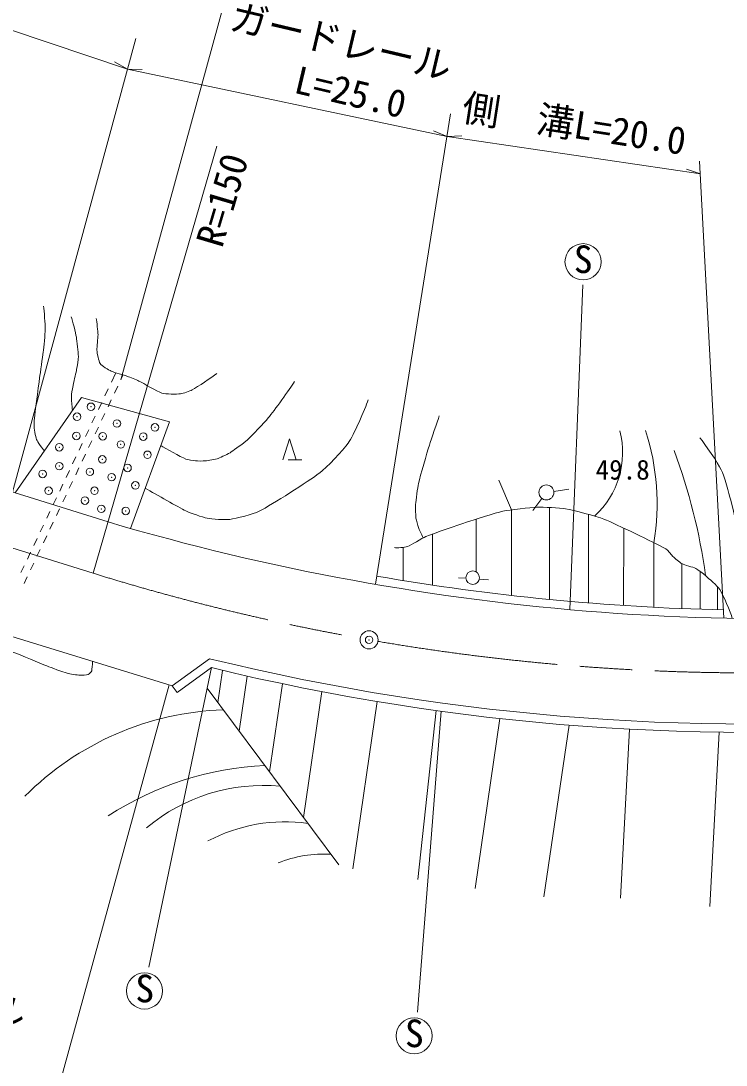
# Model space of a CAD drawing. Units: millimetres, scale not verified. Extents: x 40000 to 680000, y 20000 to 380000.
# Drawn here: x 242526 to 289368, y 243126 to 312455 of the extents above; entities that cross this region are included whole.
import ezdxf
from ezdxf.enums import TextEntityAlignment as Align

# ---------------------------------------------------------------- set-up
doc = ezdxf.new("R2010")
doc.units = ezdxf.units.MM
doc.header["$LTSCALE"] = 1000
doc.header["$PDMODE"] = 32
doc.header["$PDSIZE"] = 500
doc.linetypes.add('CHAIN', pattern=[18.5, 12, -1.5, 3.5, -1.5])
for name, color, linetype, lineweight in [('M-BGD', 7, 'Continuous', 13), ('M-BMK', 2, 'CHAIN', 13), ('M-STR-HTXT', 7, 'Continuous', 13), ('M-WORK', 1, 'Continuous', 13)]:
    doc.layers.add(name, color=color, linetype=linetype, lineweight=lineweight)
doc.styles.add('ＭＳ ゴシック', font='')
doc.styles.get('ＭＳ ゴシック').set_extended_font_data('MS Gothic')

msp = doc.modelspace()

# ---------------------------------------------------------------- linework, layer by layer
at = {"layer": 'M-BGD'}
msp.add_circle((265656, 271361), 600, dxfattribs=at)
msp.add_point((265656, 271361), dxfattribs=at)
at = {"layer": 'M-BMK'}
msp.add_line((171277, 299443), (247338, 275779), dxfattribs=at)
for start, end in [(252.77611, 259.87043), (260.33677, 279.35479)]:
    msp.add_arc((290995, 416602), 147435, start, end, dxfattribs=at)
at = {"layer": 'M-STR-HTXT'}
for p, q in [((250164, 311291), (241979, 281164)), ((249609, 309248), (248751, 309728)), ((271072, 306280), (266069, 275048)), ((270831, 304775), (269922, 305151)), ((287610, 303131), (289226, 272800)), ((287655, 302290), (286726, 302610)), ((244013, 237959), (252378, 268366))]:
    msp.add_line(p, q, dxfattribs=at)
for points in [[(219327, 325043), (255992, 313468), (249161, 288624)], [(249609, 309248), (218179, 319828), (219153, 319695)], [(270831, 304775), (249609, 309248), (250592, 309230)], [(287655, 302290), (270831, 304775), (271813, 304816)]]:
    msp.add_lwpolyline(points, dxfattribs=at)
at = {"layer": 'M-WORK'}
for p, q in [((141645, 312380), (248325, 279189)), ((255545, 304134), (247338, 275779)), ((279856, 294922), (278994, 273365)), ((248536, 288470), (248832, 289094)), ((249173, 288649), (249314, 288946)), ((248107, 287566), (248321, 288018)), ((248744, 287746), (248958, 288197)), ((247678, 286663), (247892, 287115)), ((248315, 286842), (248529, 287294)), ((247886, 285939), (248100, 286391)), ((247249, 285760), (247463, 286211)), ((246820, 284857), (247034, 285308)), ((247457, 285036), (247671, 285487)), ((246391, 283953), (246605, 284405)), ((247028, 284133), (247242, 284584)), ((246599, 283229), (246813, 283681)), ((245961, 283050), (246176, 283502)), ((260284, 283323), (261187, 283323)), ((245532, 282147), (245747, 282598)), ((246170, 282326), (246384, 282778)), ((245103, 281243), (245318, 281695)), ((245741, 281423), (245955, 281874)), ((275119, 279993), (274277, 281952)), ((244674, 280340), (244889, 280792)), ((245312, 280519), (245526, 280971)), ((277924, 281220), (278914, 281359)), ((276526, 279952), (277128, 280751)), ((277645, 280152), (277635, 274043)), ((244245, 279437), (244460, 279888)), ((244883, 279616), (245097, 280068)), ((275119, 279993), (275109, 274310)), ((280226, 279693), (280216, 273814)), ((243816, 278533), (244031, 278985)), ((244454, 278713), (244668, 279164)), ((272776, 279384), (272770, 275868)), ((282570, 278780), (282561, 273643)), ((243387, 277630), (243602, 278082)), ((244025, 277809), (244239, 278261)), ((269874, 278390), (269868, 274996)), ((243595, 276906), (243810, 277358)), ((267925, 277503), (267921, 275297)), ((284569, 277808), (284562, 273525)), ((242958, 276727), (243173, 277178)), ((242529, 275824), (242744, 276275)), ((243166, 276003), (243381, 276454)), ((286426, 276419), (286421, 273438)), ((242737, 275100), (242952, 275551)), ((271603, 275485), (272088, 275449)), ((272975, 275384), (273595, 275338)), ((287653, 275899), (287649, 273393)), ((288801, 274881), (288799, 273360)), ((251022, 249619), (255182, 269514)), ((255182, 269514), (252909, 267858)), ((255923, 269336), (255612, 267203)), ((257555, 268956), (257023, 265308)), ((259892, 268447), (259039, 262603)), ((252585, 268303), (252909, 267858)), ((263640, 256428), (254899, 268160)), ((262512, 267921), (261294, 259577)), ((266195, 267262), (264574, 256152)), ((268877, 246633), (270435, 266620)), ((268894, 255458), (270104, 266665)), ((274334, 266137), (272689, 254856)), ((278933, 265698), (277270, 254301)), ((282360, 254209), (282957, 265431)), ((288284, 253653), (288899, 265232))]:
    msp.add_line(p, q, dxfattribs=at)
for points in [[(242145, 281112), (246561, 287450), (252393, 285844), (249805, 278760)], [(259920, 283323), (260370, 284716), (260819, 283323)], [(255064, 270109), (252585, 268303), (232916, 274351), (231899, 276625)]]:
    msp.add_lwpolyline(points, dxfattribs=at)
for centre, radius in [((279864, 296466), 1200), ((277429, 281150), 500), ((272536, 275484), 450), ((250742, 248049), 1200), ((268649, 245072), 1200)]:
    msp.add_circle(centre, radius, dxfattribs=at)
for centre, radius, start, end in [((276823, 283786), 5671, 312.10443, 14.80232), ((269106, 280399), 15679, 350.48823, 18.05605), ((250156, 270548), 38180, 7.64996, 20.50604), ((292748, 429440), 156680, 253.52928, 277.9442), ((292748, 429440), 156130, 260.1935, 268.69639), ((290995, 416602), 150835, 256.21902, 275.35342), ((290995, 416602), 151385, 256.31585, 275.23749), ((256657, 247130), 19601, 92.00405, 135.07573), ((259668, 242193), 20836, 92.5595, 122.95908), ((258656, 249527), 12172, 84.84919, 129.72357), ((260086, 248276), 11006, 82.1427, 117.82024), ((262614, 249244), 7894, 86.29345, 112.33221)]:
    msp.add_arc(centre, radius, start, end, dxfattribs=at)
for points, knots in [([(244093, 283908), (243957, 284035), (243637, 284501), (243567, 284673), (243494, 284851), (243388, 285426), (243398, 285618), (243429, 286249), (243690, 288128), (243769, 288754), (243812, 289097), (243969, 290121), (244008, 290465), (244044, 290767), (244142, 291678), (244143, 291982), (244145, 292290), (244074, 293213), (244025, 293517)], [0, 0, 0, 0, 1, 1, 1, 2, 2, 2, 3, 3, 3, 4, 4, 4, 5, 5, 5, 6, 6, 6, 6]), ([(245874, 292811), (245959, 292547), (246162, 291736), (246211, 291462), (246256, 291208), (246344, 290438), (246346, 290181), (246347, 290007), (246258, 289491), (246228, 289320), (246194, 289134), (246063, 288579), (246025, 288393), (245996, 288248), (245904, 287815), (245890, 287668), (245880, 287550), (245898, 287195), (245907, 287078), (245916, 286964), (245933, 286784), (245953, 286577)], [0, 0, 0, 0, 1, 1, 1, 2, 2, 2, 3, 3, 3, 4, 4, 4, 5, 5, 5, 6, 6, 6, 7, 7, 7, 7]), ([(255535, 289041), (255227, 288799), (254247, 288146), (253906, 287955), (253762, 287875), (253290, 287713), (253126, 287695), (252882, 287670), (252134, 287670), (251899, 287743), (251568, 287845), (250676, 288394), (250364, 288545), (250217, 288617), (249762, 288797), (249609, 288852), (249394, 288930), (248729, 289110), (248522, 289206), (248362, 289281), (247890, 289556), (247791, 289702), (247687, 289855), (247592, 290416), (247578, 290599), (247563, 290802), (247653, 291411), (247649, 291615), (247644, 291833), (247573, 292486), (247531, 292701)], [0, 0, 0, 0, 1, 1, 1, 2, 2, 2, 3, 3, 3, 4, 4, 4, 5, 5, 5, 6, 6, 6, 7, 7, 7, 8, 8, 8, 9, 9, 9, 10, 10, 10, 10]), ([(260705, 288505), (260382, 288005), (259333, 286558), (258958, 286096), (258701, 285781), (257854, 284901), (257555, 284626), (257359, 284447), (256716, 283975), (256492, 283833), (256330, 283731), (255813, 283474), (255632, 283412), (255466, 283355), (254946, 283262), (254772, 283243), (254641, 283228), (254245, 283231), (254114, 283243), (253985, 283255), (253595, 283311), (253476, 283364), (253131, 283518), (252133, 284060), (251816, 284266)], [0, 0, 0, 0, 1, 1, 1, 2, 2, 2, 3, 3, 3, 4, 4, 4, 5, 5, 5, 6, 6, 6, 7, 7, 7, 8, 8, 8, 8]), ([(265583, 287291), (265410, 286681), (264611, 284938), (264260, 284410), (263959, 283957), (262804, 282781), (262372, 282451), (261616, 281873), (259202, 280338), (258358, 279901), (257997, 279714), (256801, 279412), (256398, 279358), (256102, 279318), (255198, 279378), (254904, 279435), (254610, 279493), (253756, 279791), (253488, 279924), (252954, 280189), (251550, 280979), (250784, 281440)], [0, 0, 0, 0, 1, 1, 1, 2, 2, 2, 3, 3, 3, 4, 4, 4, 5, 5, 5, 6, 6, 6, 7, 7, 7, 7]), ([(270318, 286235), (270175, 285849), (269778, 284679), (269657, 284285), (269502, 283779), (269054, 282255), (268935, 281740), (268871, 281466), (268766, 280627), (268746, 280347), (268733, 280168), (268748, 279628), (268769, 279450), (268786, 279319), (268886, 278935), (268935, 278812), (268990, 278674), (269114, 278398), (269239, 278127)], [0, 0, 0, 0, 1, 1, 1, 2, 2, 2, 3, 3, 3, 4, 4, 4, 5, 5, 5, 6, 6, 6, 6]), ([(287625, 284768), (287962, 284386), (288820, 283109), (289047, 282652), (289234, 282274), (289562, 281043), (289675, 280636), (289789, 280224), (290056, 278966), (290185, 278558), (290300, 278195), (290718, 277127), (290893, 276788), (290962, 276654), (291274, 276319), (291389, 276221), (291508, 276119), (291905, 275857), (292050, 275796), (292300, 275690), (293079, 275428), (293348, 275395), (294118, 275300), (296445, 275174), (297220, 275159), (298136, 275141), (300888, 275144), (301801, 275229), (302266, 275273), (303634, 275620), (304067, 275796), (304298, 275890), (304900, 276360), (305059, 276552), (305229, 276756), (305600, 277476), (305673, 277732), (305754, 278020), (305798, 278921), (305814, 279219), (305832, 279540), (305854, 280504), (305838, 280825), (305821, 281181), (305707, 282244), (305649, 282596)], [0, 0, 0, 0, 1, 1, 1, 2, 2, 2, 3, 3, 3, 4, 4, 4, 5, 5, 5, 6, 6, 6, 7, 7, 7, 8, 8, 8, 9, 9, 9, 10, 10, 10, 11, 11, 11, 12, 12, 12, 13, 13, 13, 14, 14, 14, 15, 15, 15, 15]), ([(267335, 277488), (267505, 277457), (268032, 277497), (268194, 277554), (268457, 277646), (269160, 278109), (269417, 278215), (269949, 278434), (271582, 278994), (272128, 279174), (272607, 279331), (274048, 279797), (274541, 279901), (274990, 279996), (276363, 280147), (276822, 280165), (277199, 280180), (278334, 280133), (278706, 280066), (279225, 279973), (280761, 279568), (281251, 279372), (282097, 279033), (284558, 277833), (285360, 277400), (285481, 277334), (285730, 276987), (285832, 276894), (285943, 276791), (286288, 276492), (286422, 276422), (286596, 276331), (287174, 276189), (287349, 276101), (287492, 276029), (287875, 275736), (287996, 275630), (288194, 275457), (288800, 274933), (288940, 274709), (289163, 274354), (289668, 273193), (289777, 272788)], [0, 0, 0, 0, 1, 1, 1, 2, 2, 2, 3, 3, 3, 4, 4, 4, 5, 5, 5, 6, 6, 6, 7, 7, 7, 8, 8, 8, 9, 9, 9, 10, 10, 10, 11, 11, 11, 12, 12, 12, 13, 13, 13, 14, 14, 14, 14]), ([(229238, 264894), (229402, 265484), (230038, 267214), (230296, 267770), (230492, 268193), (231217, 269396), (231500, 269767), (231642, 269953), (232199, 270397), (232397, 270522), (232613, 270659), (233311, 270986), (233554, 271066), (233848, 271162), (234758, 271358), (235065, 271396), (235412, 271439), (236463, 271483), (236812, 271467), (237287, 271445), (238706, 271291), (239173, 271207), (239756, 271102), (241488, 270699), (242054, 270522), (242507, 270381), (243807, 269796), (244249, 269625), (244515, 269522), (245320, 269230), (245595, 269153), (245761, 269107), (246273, 269023), (246445, 269011), (246555, 269004), (246892, 269016), (246995, 269055), (247060, 269080), (247219, 269240), (247231, 269308), (247253, 269438), (247274, 269674), (247290, 269931)], [0, 0, 0, 0, 1, 1, 1, 2, 2, 2, 3, 3, 3, 4, 4, 4, 5, 5, 5, 6, 6, 6, 7, 7, 7, 8, 8, 8, 9, 9, 9, 10, 10, 10, 11, 11, 11, 12, 12, 12, 13, 13, 13, 14, 14, 14, 14])]:
    msp.add_open_spline(points, degree=3, knots=knots, dxfattribs=at)
for p in [(247181, 286835), (246260, 286174), (248904, 285725), (251430, 285466), (246213, 284899), (247960, 284875), (250651, 284852), (245079, 284144), (249164, 284332), (247936, 283341), (250935, 283648), (245079, 282892), (249612, 282774), (243970, 282373), (247110, 282514), (248550, 282160), (244371, 281263), (247417, 281263), (250132, 281617), (246779, 280602), (247865, 280059), (249494, 279917)]:
    msp.add_point(p, dxfattribs=at)

# ---------------------------------------------------------------- texts
at = {"layer": 'M-STR-HTXT', "style": 'ＭＳ ゴシック'}
for s, rotation, p in [('ガードレール', 346.7, (263463, 309661)), ('L=25.0', 346.7, (264089, 306305)), ('側\u3000溝L=20.0', 351.2, (279056, 304151)), ('ガードレール', 343.5, (235217, 247090))]:
    msp.add_text(s, height=1833, rotation=rotation, dxfattribs=at).set_placement(p, align=Align.BOTTOM_CENTER)
at = {"layer": 'M-WORK', "style": 'ＭＳ ゴシック'}
for s, height, rotation, p in [('R=150', 1833, 73.498, (257302, 300147)), ('49.8', 1320, 359.998, (282497, 281604))]:
    msp.add_text(s, height=height, rotation=rotation, dxfattribs=at).set_placement(p, align=Align.BOTTOM_CENTER)
for p in [(279872, 295164), (250751, 246747), (268657, 243770)]:
    msp.add_text('S', height=1833, dxfattribs=at).set_placement(p, align=Align.BOTTOM_CENTER)

doc.saveas('drawing.dxf')
